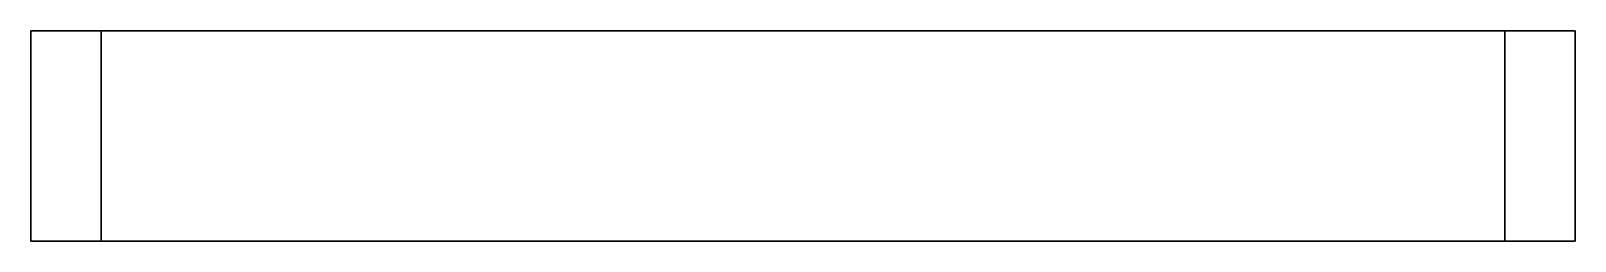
# Model space of a CAD drawing. Extents: x -5.5 to 5.5, y 0 to 1.5.
import ezdxf

# ---------------------------------------------------------------- set-up
doc = ezdxf.new("R2010")
doc.units = 0

msp = doc.modelspace()

# ---------------------------------------------------------------- linework, layer by layer
for points in [[(-5.5, 0, -5), (-5.5, 1.5, -5), (-5, 1.5, -5), (-5, 0, -5)], [(-5.5, 1.5, 5), (-5.5, 1.5, -5), (-5.5, 0, -5), (-5.5, 0, 5)], [(-5, 1.5, 5), (-5.5, 1.5, 5), (-5.5, 0, 5), (-5, 0, 5)], [(-5, 1.5, -5), (-5.5, 1.5, -5), (-5.5, 1.5, 5), (-5, 1.5, 5)], [(-5, 0, -5), (-5, 1.5, -5), (-5, 1.5, 5), (-5, 0, 5)], [(5, 0, 5), (5, 1.5, 5), (-5, 1.5, 5), (-5, 0, 5)], [(-5, 1.5, 4.5), (5, 1.5, 4.5), (5, 0, 4.5), (-5, 0, 4.5)], [(-5, 1.5, 5), (-5, 1.5, 4.5), (-5, 0, 4.5), (-5, 0, 5)], [(5, 1.5, 5), (5, 1.5, 4.5), (-5, 1.5, 4.5), (-5, 1.5, 5)], [(5, 0, -4.5), (5, 1.5, -4.5), (-5, 1.5, -4.5), (-5, 0, -4.5)], [(-5, 1.5, -5), (5, 1.5, -5), (5, 0, -5), (-5, 0, -5)], [(-5, 1.5, -4.5), (-5, 1.5, -5), (-5, 0, -5), (-5, 0, -4.5)], [(5, 1.5, -4.5), (5, 1.5, -5), (-5, 1.5, -5), (-5, 1.5, -4.5)], [(5, 0, 4.5), (5, 1.5, 4.5), (5, 1.5, 5), (5, 0, 5)], [(5, 0, -5), (5, 1.5, -5), (5, 1.5, -4.5), (5, 0, -4.5)], [(5, 0, -5), (5, 1.5, -5), (5.5, 1.5, -5), (5.5, 0, -5)], [(5, 1.5, 5), (5, 1.5, -5), (5, 0, -5), (5, 0, 5)], [(5.5, 1.5, 5), (5, 1.5, 5), (5, 0, 5), (5.5, 0, 5)], [(5.5, 1.5, -5), (5, 1.5, -5), (5, 1.5, 5), (5.5, 1.5, 5)], [(5.5, 0, -5), (5.5, 1.5, -5), (5.5, 1.5, 5), (5.5, 0, 5)], [(-5.5, 0, 5), (-5.5, 0, -5), (-5, 0, -5), (-5, 0, 5)], [(-5, 0, 4.5), (5, 0, 4.5), (5, 0, 5), (-5, 0, 5)], [(-5, 0, -5), (5, 0, -5), (5, 0, -4.5), (-5, 0, -4.5)], [(5, 0, 5), (5, 0, -5), (5.5, 0, -5), (5.5, 0, 5)]]:
    msp.add_3dface(points)

doc.saveas('drawing.dxf')
